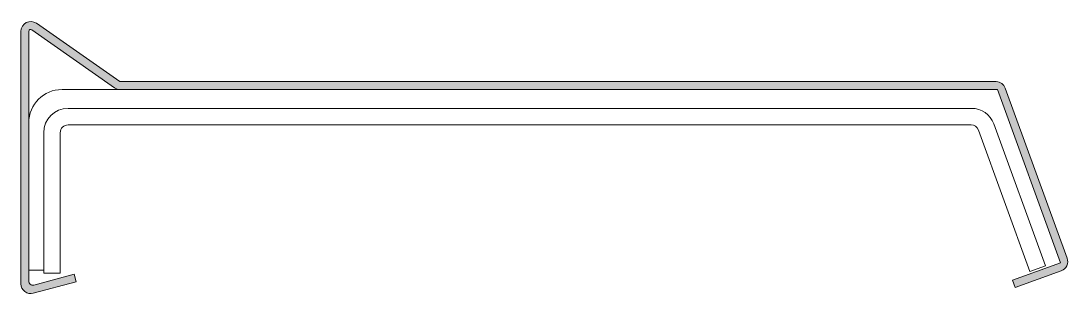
# Model space of a CAD drawing. Header units: metres. Extents: x -30 to 237, y -42 to 27.
import ezdxf

# ---------------------------------------------------------------- set-up
doc = ezdxf.new("R2010")
doc.units = ezdxf.units.M
doc.layers.add('A-DETL-GENF', color=92, linetype='Continuous', lineweight=18)

# ---------------------------------------------------------------- blocks, each defined once
blk = doc.blocks.new('41 muurafdekprofiel type CA255A - muurbreedte 200-1659922-00_0 Basismaterialen')
at = {"layer": 'A-DETL-GENF', "lineweight": 13}
blk.add_hatch(color=256, dxfattribs=at).paths.add_polyline_path([(-27.09, -41.94), (-26.44, -41.86), (-15.54, -38.94), (-16.05, -37), (-26.59, -39.79), (-26.85, -39.76), (-27.09, -39.66), (-27.29, -39.5), (-27.45, -39.29), (-27.55, -39.05), (-27.59, -38.79), (-27.53, 25.03), (-27.37, 25.21), (-27.14, 25.3), (-26.91, 25.27), (-26.8, 25.21), (-5.29, 10.21), (-4.81, 10.05), (-4.31, 10), (219.01, 10), (235.06, -34.09), (222.84, -38.54), (223.53, -40.41), (235.28, -36.14), (235.78, -35.89), (236.21, -35.54), (236.56, -35.09), (236.79, -34.58), (236.91, -34.04), (236.9, -33.48), (236.77, -32.93), (221.01, 10.35), (220.74, 10.89), (220.35, 11.34), (219.86, 11.69), (219.31, 11.92), (218.71, 12), (-4.45, 12), (-25.65, 26.85), (-26.19, 27.13), (-26.77, 27.28), (-27.38, 27.28), (-27.96, 27.14), (-28.5, 26.86), (-28.95, 26.46), (-29.3, 25.96), (-29.51, 25.4), (-29.59, 24.8), (-29.59, -39.44), (-29.5, -40.09), (-29.25, -40.69), (-28.85, -41.21), (-28.34, -41.61), (-27.73, -41.86)])
at = {"layer": 'A-DETL-GENF'}
for p, q in [((-4.45, 12), (-25.65, 26.85)), ((-29.59, 24.8), (-29.59, -39.44)), ((-27.59, -38.79), (-27.59, 24.8)), ((-26.8, 25.21), (-5.73, 10.45)), ((218.71, 12), (-4.45, 12)), ((-4.31, 10), (219.01, 10)), ((219.01, 10), (235.06, -34.09)), ((236.77, -32.93), (221.01, 10.35)), ((212.45, 5.2), (-17.59, 5.2)), ((-17.59, 1), (212.31, 1)), ((231.24, -34.87), (218.09, 1.25)), ((-23.79, -1), (-23.79, -36.73)), ((-19.59, -36.73), (-19.59, -1)), ((214.19, -0.32), (227.29, -36.31)), ((235.06, -34.09), (222.84, -38.54)), ((-16.05, -37), (-26.33, -39.76)), ((-23.79, -36.73), (-19.59, -36.73)), ((-15.54, -38.94), (-16.05, -37)), ((223.53, -40.41), (235.28, -36.14)), ((227.29, -36.31), (231.24, -34.87)), ((-26.44, -41.86), (-15.54, -38.94)), ((222.84, -38.54), (223.53, -40.41))]:
    blk.add_line(p, q, dxfattribs=at)
at = {"layer": 'A-DETL-GENF', "lineweight": 13}
for p, q in [((-1, 10), (-19.13, 10)), ((-27.59, 1.54), (-27.59, -36.02)), ((-27.59, -36.02), (-23.79, -36.02))]:
    blk.add_line(p, q, dxfattribs=at)
at = {"layer": 'A-DETL-GENF'}
for centre, radius, start, end in [((-27.09, 24.8), 2.5, 55.0013, 180), ((-27.09, 24.8), 0.5, 54.9988, 180), ((218.66, 9.5), 2.5, 20.0037, 88.8563), ((-4.29, 12.5), 2.5, 234.9566, 269.4916), ((-17.59, -1), 6.2, 90, 180), ((212.45, -0.8), 6, 20.0037, 90), ((-17.59, -1), 2, 90, 180), ((212.31, -1), 2, 20.0037, 90), ((234.42, -33.79), 2.5, 290.0359, 20.0586), ((-27.09, -39.44), 2.5, 180, 285), ((-26.59, -38.79), 1, 180, 285)]:
    blk.add_arc(centre, radius, start, end, dxfattribs=at)
at = {"layer": 'A-DETL-GENF', "lineweight": 13}
blk.add_arc((-19.13, 1.54), 8.46, 90, 180, dxfattribs=at)

msp = doc.modelspace()

# ---------------------------------------------------------------- block references
msp.add_blockref('41 muurafdekprofiel type CA255A - muurbreedte 200-1659922-00_0 Basismaterialen', (0, 0))

doc.saveas('drawing.dxf')
